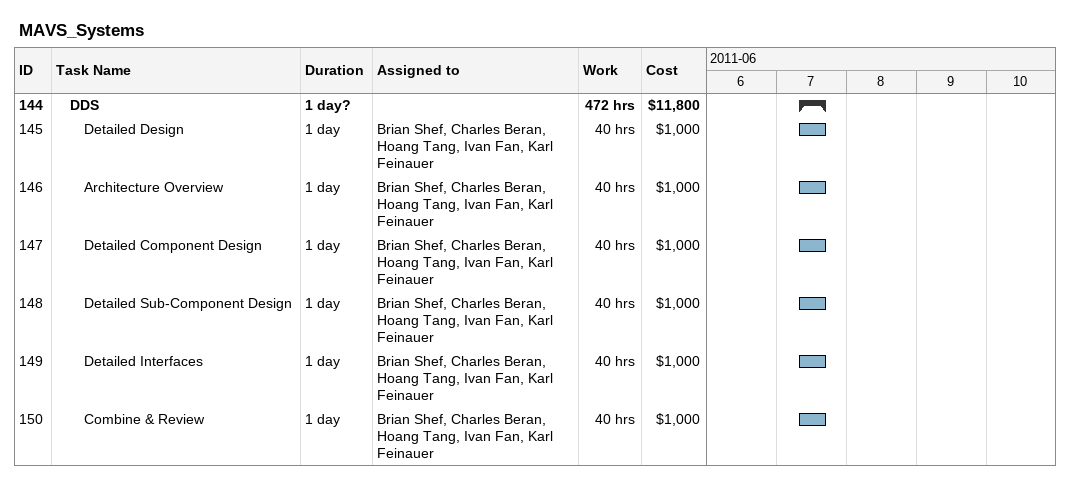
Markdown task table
MAVS_Systems

| ID | Level | Task | Duration | Start | Finish | Resources | Work (h) | Cost ($) |
|---|---|---|---|---|---|---|---|---|
| 144 | 2 | **DDS** | 1d? | 2011-06-07 | 2011-06-07 |  | 472 | 11800 |
| 145 | 3 | Detailed Design | 1d | 2011-06-07 | 2011-06-07 | Brian Shef, Charles Beran, Hoang Tang, Ivan Fan, Karl Feinauer | 40 | 1000 |
| 146 | 3 | Architecture Overview | 1d | 2011-06-07 | 2011-06-07 | Brian Shef, Charles Beran, Hoang Tang, Ivan Fan, Karl Feinauer | 40 | 1000 |
| 147 | 3 | Detailed Component Design | 1d | 2011-06-07 | 2011-06-07 | Brian Shef, Charles Beran, Hoang Tang, Ivan Fan, Karl Feinauer | 40 | 1000 |
| 148 | 3 | Detailed Sub-Component Design | 1d | 2011-06-07 | 2011-06-07 | Brian Shef, Charles Beran, Hoang Tang, Ivan Fan, Karl Feinauer | 40 | 1000 |
| 149 | 3 | Detailed Interfaces | 1d | 2011-06-07 | 2011-06-07 | Brian Shef, Charles Beran, Hoang Tang, Ivan Fan, Karl Feinauer | 40 | 1000 |
| 150 | 3 | Combine & Review | 1d | 2011-06-07 | 2011-06-07 | Brian Shef, Charles Beran, Hoang Tang, Ivan Fan, Karl Feinauer | 40 | 1000 |
